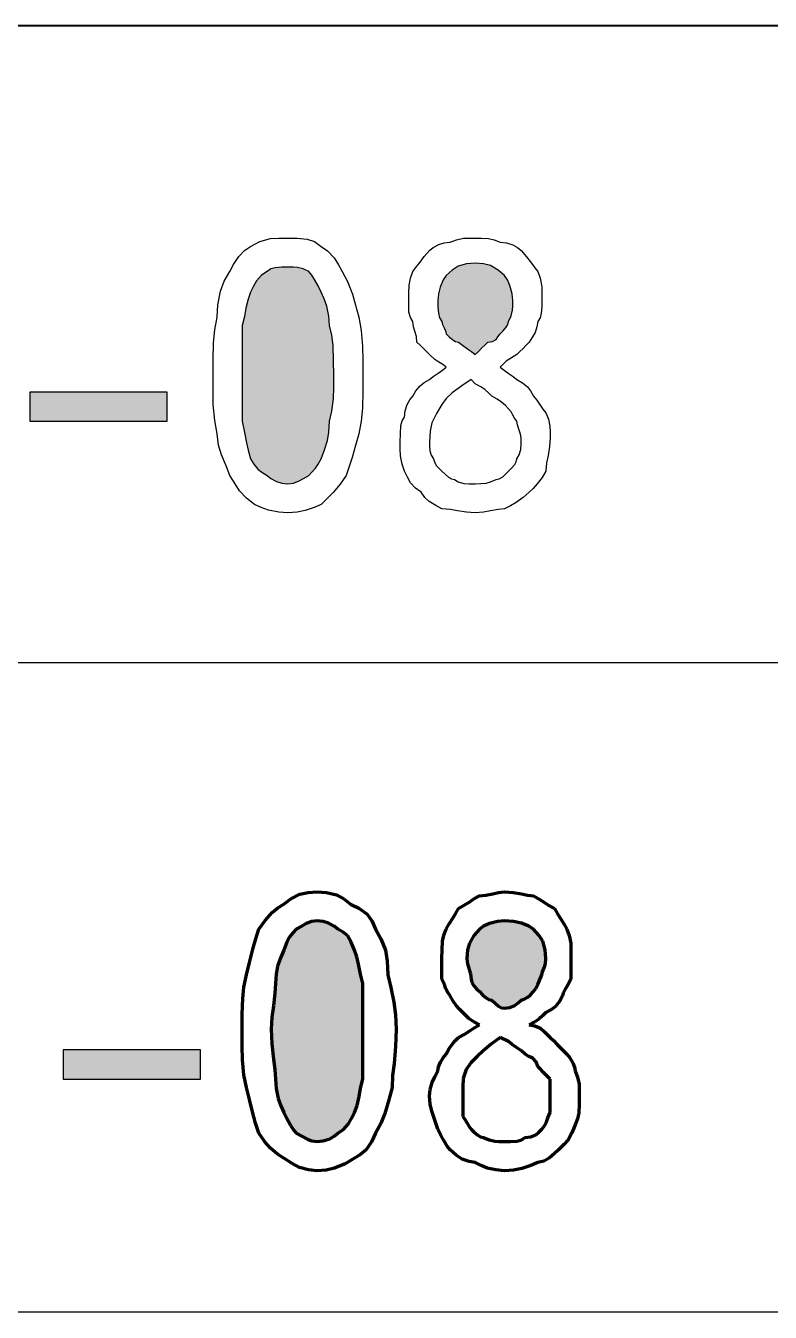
# Model space of a CAD drawing. Extents: x 457 to 4918, y -67 to 391.
# Drawn here: x 3596.9 to 3604.98, y -15.23 to -1.26 of the extents above; entities that cross this region are included whole.
import ezdxf

# ---------------------------------------------------------------- set-up
doc = ezdxf.new("R2010")
doc.units = 0
doc.header["$LTSCALE"] = 40
doc.header["$MEASUREMENT"] = 0
doc.layers.add('at_Entity', color=7, linetype='CONTINUOUS')
doc.layers.add('at_Solid', color=7, linetype='CONTINUOUS')

msp = doc.modelspace()

# ---------------------------------------------------------------- hatches: boundary and pattern name
at = {"layer": 'at_Solid'}
for points in [[(3599.249, -5.059), (3599.249, -5.194), (3599.249, -5.342), (3599.249, -5.452), (3599.249, -5.557), (3599.275, -5.677), (3599.297, -5.792), (3599.313, -5.872), (3599.339, -5.963), (3599.374, -6.024), (3599.417, -6.078), (3599.461, -6.111), (3599.52, -6.144), (3599.561, -6.177), (3599.621, -6.211), (3599.68, -6.228), (3599.746, -6.235), (3599.806, -6.227), (3599.866, -6.205), (3599.913, -6.177), (3599.972, -6.144), (3600.006, -6.11), (3600.044, -6.067), (3600.075, -6.022), (3600.107, -5.963), (3600.141, -5.868), (3600.174, -5.765), (3600.191, -5.674), (3600.198, -5.557), (3600.224, -5.447), (3600.241, -5.311), (3600.243, -5.191), (3600.243, -5.059), (3600.242, -4.898), (3600.237, -4.734), (3600.224, -4.622), (3600.198, -4.517), (3600.19, -4.416), (3600.169, -4.307), (3600.14, -4.228), (3600.107, -4.155), (3600.073, -4.088), (3600.035, -4.017), (3600.005, -3.969), (3599.972, -3.929), (3599.911, -3.903), (3599.851, -3.887), (3599.805, -3.884), (3599.746, -3.884), (3599.679, -3.885), (3599.607, -3.89), (3599.559, -3.903), (3599.52, -3.929), (3599.46, -3.971), (3599.405, -4.031), (3599.372, -4.09), (3599.339, -4.155), (3599.312, -4.231), (3599.29, -4.329), (3599.275, -4.419), (3599.249, -4.517), (3599.249, -4.627), (3599.249, -4.768), (3599.249, -4.902)], [(3601.78, -3.839), (3601.686, -3.847), (3601.593, -3.874), (3601.529, -3.916), (3601.463, -3.975), (3601.43, -4.023), (3601.397, -4.099), (3601.38, -4.174), (3601.373, -4.246), (3601.374, -4.313), (3601.379, -4.384), (3601.392, -4.432), (3601.418, -4.472), (3601.425, -4.506), (3601.442, -4.544), (3601.457, -4.575), (3601.463, -4.607), (3601.497, -4.641), (3601.535, -4.674), (3601.566, -4.691), (3601.599, -4.698), (3601.64, -4.732), (3601.695, -4.77), (3601.74, -4.801), (3601.78, -4.833), (3601.814, -4.8), (3601.852, -4.761), (3601.883, -4.731), (3601.915, -4.698), (3601.968, -4.69), (3602.007, -4.669), (3602.025, -4.64), (3602.051, -4.607), (3602.084, -4.574), (3602.117, -4.535), (3602.135, -4.505), (3602.141, -4.472), (3602.168, -4.411), (3602.184, -4.351), (3602.187, -4.305), (3602.187, -4.246), (3602.179, -4.172), (3602.157, -4.084), (3602.129, -4.021), (3602.096, -3.975), (3602.028, -3.915), (3601.946, -3.866), (3601.871, -3.846)], [(3596.943, -5.24), (3596.943, -5.557), (3598.435, -5.557), (3598.435, -5.24)], [(3599.565, -12.156), (3599.572, -12.317), (3599.588, -12.481), (3599.603, -12.593), (3599.61, -12.699), (3599.618, -12.8), (3599.639, -12.909), (3599.668, -12.988), (3599.701, -13.06), (3599.734, -13.127), (3599.773, -13.198), (3599.803, -13.247), (3599.836, -13.286), (3599.897, -13.319), (3599.957, -13.352), (3600.003, -13.37), (3600.062, -13.377), (3600.129, -13.369), (3600.201, -13.347), (3600.249, -13.319), (3600.288, -13.286), (3600.348, -13.244), (3600.403, -13.185), (3600.436, -13.126), (3600.469, -13.06), (3600.496, -12.985), (3600.518, -12.887), (3600.533, -12.797), (3600.559, -12.699), (3600.559, -12.588), (3600.559, -12.447), (3600.559, -12.313), (3600.559, -12.156), (3600.559, -12.021), (3600.559, -11.874), (3600.559, -11.764), (3600.559, -11.659), (3600.533, -11.558), (3600.511, -11.449), (3600.495, -11.37), (3600.469, -11.297), (3600.434, -11.211), (3600.391, -11.14), (3600.347, -11.104), (3600.288, -11.071), (3600.247, -11.038), (3600.187, -11.005), (3600.128, -10.988), (3600.062, -10.981), (3600.001, -10.989), (3599.942, -11.01), (3599.895, -11.039), (3599.836, -11.071), (3599.802, -11.107), (3599.764, -11.155), (3599.733, -11.212), (3599.701, -11.297), (3599.667, -11.373), (3599.634, -11.471), (3599.617, -11.561), (3599.61, -11.659), (3599.603, -11.768), (3599.587, -11.904), (3599.572, -12.025)], [(3602.096, -10.981), (3602.022, -10.989), (3601.934, -11.01), (3601.871, -11.039), (3601.825, -11.071), (3601.766, -11.14), (3601.716, -11.221), (3601.696, -11.296), (3601.689, -11.388), (3601.696, -11.448), (3601.713, -11.508), (3601.728, -11.555), (3601.735, -11.614), (3601.742, -11.648), (3601.764, -11.686), (3601.792, -11.717), (3601.825, -11.749), (3601.859, -11.782), (3601.897, -11.816), (3601.928, -11.833), (3601.961, -11.84), (3601.995, -11.873), (3602.033, -11.906), (3602.063, -11.923), (3602.096, -11.93), (3602.156, -11.922), (3602.211, -11.901), (3602.244, -11.872), (3602.277, -11.84), (3602.311, -11.832), (3602.349, -11.81), (3602.38, -11.782), (3602.413, -11.749), (3602.439, -11.715), (3602.461, -11.672), (3602.477, -11.627), (3602.503, -11.568), (3602.51, -11.534), (3602.527, -11.491), (3602.542, -11.447), (3602.548, -11.388), (3602.54, -11.294), (3602.513, -11.201), (3602.471, -11.137), (3602.413, -11.071), (3602.363, -11.038), (3602.282, -11.005), (3602.194, -10.988)], [(3597.305, -12.382), (3597.305, -12.699), (3598.797, -12.699), (3598.797, -12.382)]]:
    msp.add_hatch(color=0, dxfattribs=at).paths.add_polyline_path(points)

# ---------------------------------------------------------------- linework, layer by layer
at = {"layer": 'at_Entity', "color": 0, "lineweight": 40}
msp.add_line((3654.937, -1.263), (3474.899, -1.263), dxfattribs=at)
at = {"layer": 'at_Entity', "color": 0}
for p, q in [((3599.339, -3.658), (3599.441, -3.606)), ((3599.441, -3.606), (3599.555, -3.573)), ((3599.555, -3.573), (3599.647, -3.568)), ((3599.647, -3.568), (3599.746, -3.568)), ((3599.746, -3.568), (3599.847, -3.569)), ((3599.847, -3.569), (3599.956, -3.579)), ((3599.956, -3.579), (3600.035, -3.606)), ((3600.035, -3.606), (3600.107, -3.658)), ((3601.384, -3.637), (3601.443, -3.62)), ((3601.443, -3.62), (3601.509, -3.613)), ((3601.509, -3.613), (3601.576, -3.587)), ((3601.576, -3.587), (3601.653, -3.57)), ((3601.653, -3.57), (3601.714, -3.568)), ((3601.714, -3.568), (3601.78, -3.568)), ((3601.78, -3.568), (3601.848, -3.569)), ((3601.848, -3.569), (3601.924, -3.574)), ((3601.924, -3.574), (3601.985, -3.587)), ((3601.985, -3.587), (3602.051, -3.613)), ((3602.051, -3.613), (3602.118, -3.621)), ((3602.118, -3.621), (3602.189, -3.642)), ((3599.155, -3.855), (3599.214, -3.768)), ((3599.214, -3.768), (3599.273, -3.704)), ((3599.273, -3.704), (3599.339, -3.658)), ((3600.107, -3.658), (3600.174, -3.707)), ((3600.174, -3.707), (3600.246, -3.783)), ((3601.18, -3.828), (3601.224, -3.769)), ((3601.224, -3.769), (3601.283, -3.703)), ((3601.283, -3.703), (3601.324, -3.67)), ((3601.324, -3.67), (3601.384, -3.637)), ((3602.189, -3.642), (3602.238, -3.671)), ((3602.238, -3.671), (3602.277, -3.703)), ((3602.277, -3.703), (3602.337, -3.771)), ((3602.337, -3.771), (3602.392, -3.842)), ((3599.113, -3.929), (3599.155, -3.855)), ((3599.559, -3.903), (3599.52, -3.929)), ((3599.607, -3.89), (3599.559, -3.903)), ((3599.679, -3.885), (3599.607, -3.89)), ((3599.746, -3.884), (3599.679, -3.885)), ((3599.805, -3.884), (3599.746, -3.884)), ((3599.851, -3.887), (3599.805, -3.884)), ((3599.911, -3.903), (3599.851, -3.887)), ((3599.972, -3.929), (3599.911, -3.903)), ((3600.246, -3.783), (3600.294, -3.857)), ((3600.294, -3.857), (3600.333, -3.929)), ((3601.102, -3.929), (3601.136, -3.888)), ((3601.136, -3.888), (3601.18, -3.828)), ((3601.593, -3.874), (3601.529, -3.916)), ((3601.686, -3.847), (3601.593, -3.874)), ((3601.78, -3.839), (3601.686, -3.847)), ((3601.871, -3.846), (3601.78, -3.839)), ((3601.946, -3.866), (3601.871, -3.846)), ((3602.028, -3.915), (3601.946, -3.866)), ((3602.392, -3.842), (3602.425, -3.89)), ((3602.425, -3.89), (3602.458, -3.929)), ((3599.012, -4.144), (3599.054, -4.034)), ((3599.054, -4.034), (3599.113, -3.929)), ((3599.405, -4.031), (3599.372, -4.09)), ((3599.46, -3.971), (3599.405, -4.031)), ((3599.52, -3.929), (3599.46, -3.971)), ((3600.005, -3.969), (3599.972, -3.929)), ((3600.035, -4.017), (3600.005, -3.969)), ((3600.073, -4.088), (3600.035, -4.017)), ((3600.333, -3.929), (3600.393, -4.039)), ((3600.393, -4.039), (3600.448, -4.175)), ((3601.062, -4.078), (3601.076, -4.002)), ((3601.076, -4.002), (3601.102, -3.929)), ((3601.43, -4.023), (3601.397, -4.099)), ((3601.463, -3.975), (3601.43, -4.023)), ((3601.529, -3.916), (3601.463, -3.975)), ((3602.096, -3.975), (3602.028, -3.915)), ((3602.129, -4.021), (3602.096, -3.975)), ((3602.157, -4.084), (3602.129, -4.021)), ((3602.458, -3.929), (3602.484, -4.004)), ((3602.484, -4.004), (3602.501, -4.097)), ((3598.986, -4.292), (3599.012, -4.144)), ((3599.339, -4.155), (3599.312, -4.231)), ((3599.372, -4.09), (3599.339, -4.155)), ((3600.107, -4.155), (3600.073, -4.088)), ((3600.14, -4.228), (3600.107, -4.155)), ((3600.448, -4.175), (3600.481, -4.296)), ((3601.057, -4.171), (3601.062, -4.078)), ((3601.057, -4.246), (3601.057, -4.171)), ((3601.38, -4.174), (3601.373, -4.246)), ((3601.397, -4.099), (3601.38, -4.174)), ((3602.179, -4.172), (3602.157, -4.084)), ((3602.187, -4.246), (3602.179, -4.172)), ((3602.501, -4.097), (3602.503, -4.174)), ((3602.503, -4.174), (3602.503, -4.246)), ((3598.977, -4.427), (3598.986, -4.292)), ((3599.29, -4.329), (3599.275, -4.419)), ((3599.312, -4.231), (3599.29, -4.329)), ((3600.169, -4.307), (3600.14, -4.228)), ((3600.19, -4.416), (3600.169, -4.307)), ((3600.481, -4.296), (3600.514, -4.427)), ((3601.057, -4.311), (3601.057, -4.246)), ((3601.059, -4.371), (3601.057, -4.311)), ((3601.373, -4.246), (3601.374, -4.313)), ((3601.374, -4.313), (3601.379, -4.384)), ((3602.184, -4.351), (3602.187, -4.305)), ((3602.187, -4.305), (3602.187, -4.246)), ((3602.502, -4.313), (3602.497, -4.384)), ((3602.503, -4.246), (3602.502, -4.313)), ((3598.951, -4.564), (3598.977, -4.427)), ((3599.275, -4.419), (3599.249, -4.517)), ((3600.198, -4.517), (3600.19, -4.416)), ((3600.514, -4.427), (3600.54, -4.57)), ((3601.076, -4.43), (3601.059, -4.371)), ((3601.102, -4.472), (3601.076, -4.43)), ((3601.379, -4.384), (3601.392, -4.432)), ((3601.392, -4.432), (3601.418, -4.472)), ((3602.141, -4.472), (3602.168, -4.411)), ((3602.168, -4.411), (3602.184, -4.351)), ((3602.484, -4.432), (3602.458, -4.472)), ((3602.497, -4.384), (3602.484, -4.432)), ((3598.938, -4.705), (3598.951, -4.564)), ((3599.249, -4.517), (3599.249, -4.627)), ((3600.224, -4.622), (3600.198, -4.517)), ((3600.54, -4.57), (3600.557, -4.744)), ((3601.109, -4.531), (3601.102, -4.472)), ((3601.124, -4.577), (3601.109, -4.531)), ((3601.14, -4.637), (3601.124, -4.577)), ((3601.418, -4.472), (3601.425, -4.506)), ((3601.425, -4.506), (3601.442, -4.544)), ((3601.442, -4.544), (3601.457, -4.575)), ((3601.457, -4.575), (3601.463, -4.607)), ((3601.463, -4.607), (3601.497, -4.641)), ((3602.025, -4.64), (3602.051, -4.607)), ((3602.051, -4.607), (3602.084, -4.574)), ((3602.084, -4.574), (3602.117, -4.535)), ((3602.117, -4.535), (3602.135, -4.505)), ((3602.135, -4.505), (3602.141, -4.472)), ((3602.429, -4.592), (3602.4, -4.639)), ((3602.45, -4.533), (3602.429, -4.592)), ((3602.458, -4.472), (3602.45, -4.533)), ((3598.933, -4.891), (3598.938, -4.705)), ((3599.249, -4.627), (3599.249, -4.768)), ((3600.237, -4.734), (3600.224, -4.622)), ((3600.242, -4.898), (3600.237, -4.734)), ((3600.557, -4.744), (3600.559, -4.896)), ((3601.147, -4.698), (3601.14, -4.637)), ((3601.18, -4.731), (3601.147, -4.698)), ((3601.211, -4.761), (3601.18, -4.731)), ((3601.497, -4.641), (3601.535, -4.674)), ((3601.535, -4.674), (3601.566, -4.691)), ((3601.566, -4.691), (3601.599, -4.698)), ((3601.599, -4.698), (3601.64, -4.732)), ((3601.64, -4.732), (3601.695, -4.77)), ((3601.852, -4.761), (3601.883, -4.731)), ((3601.883, -4.731), (3601.915, -4.698)), ((3601.915, -4.698), (3601.968, -4.69)), ((3601.968, -4.69), (3602.007, -4.669)), ((3602.007, -4.669), (3602.025, -4.64)), ((3602.334, -4.732), (3602.295, -4.77)), ((3602.367, -4.698), (3602.334, -4.732)), ((3602.4, -4.639), (3602.367, -4.698)), ((3599.249, -4.768), (3599.249, -4.902)), ((3601.249, -4.8), (3601.211, -4.761)), ((3601.283, -4.833), (3601.249, -4.8)), ((3601.341, -4.886), (3601.283, -4.833)), ((3601.386, -4.915), (3601.341, -4.886)), ((3601.695, -4.77), (3601.74, -4.801)), ((3601.74, -4.801), (3601.78, -4.833)), ((3601.78, -4.833), (3601.814, -4.8)), ((3601.814, -4.8), (3601.852, -4.761)), ((3602.172, -4.867), (3602.117, -4.905)), ((3602.232, -4.833), (3602.172, -4.867)), ((3602.265, -4.801), (3602.232, -4.833)), ((3602.295, -4.77), (3602.265, -4.801)), ((3598.932, -5.059), (3598.933, -4.891)), ((3599.249, -4.902), (3599.249, -5.059)), ((3600.243, -5.059), (3600.242, -4.898)), ((3600.559, -4.896), (3600.559, -5.059)), ((3601.378, -5.033), (3601.424, -5.002)), ((3601.429, -4.942), (3601.386, -4.915)), ((3601.424, -5.002), (3601.463, -4.969)), ((3601.463, -4.969), (3601.429, -4.942)), ((3602.084, -4.936), (3602.051, -4.969)), ((3602.051, -4.969), (3602.092, -5.003)), ((3602.117, -4.905), (3602.084, -4.936)), ((3602.092, -5.003), (3602.147, -5.041)), ((3598.932, -5.223), (3598.932, -5.059)), ((3599.249, -5.059), (3599.249, -5.194)), ((3600.243, -5.191), (3600.243, -5.059)), ((3600.559, -5.059), (3600.559, -5.228)), ((3601.18, -5.171), (3601.224, -5.137)), ((3601.224, -5.137), (3601.283, -5.105)), ((3601.283, -5.105), (3601.324, -5.071)), ((3601.324, -5.071), (3601.378, -5.033)), ((3601.735, -5.105), (3601.634, -5.172)), ((3601.78, -5.15), (3601.735, -5.105)), ((3601.839, -5.183), (3601.78, -5.15)), ((3602.147, -5.041), (3602.192, -5.072)), ((3602.192, -5.072), (3602.232, -5.105)), ((3602.232, -5.105), (3602.292, -5.139)), ((3602.292, -5.139), (3602.347, -5.182)), ((3598.935, -5.375), (3598.932, -5.223)), ((3599.249, -5.194), (3599.249, -5.342)), ((3600.241, -5.311), (3600.243, -5.191)), ((3600.559, -5.228), (3600.554, -5.414)), ((3601.069, -5.325), (3601.102, -5.285)), ((3601.102, -5.285), (3601.136, -5.225)), ((3601.136, -5.225), (3601.18, -5.171)), ((3601.53, -5.249), (3601.464, -5.31)), ((3601.634, -5.172), (3601.53, -5.249)), ((3601.883, -5.213), (3601.839, -5.183)), ((3601.926, -5.252), (3601.883, -5.213)), ((3601.961, -5.285), (3601.926, -5.252)), ((3602.019, -5.318), (3601.961, -5.285)), ((3602.347, -5.182), (3602.38, -5.227)), ((3602.38, -5.227), (3602.413, -5.285)), ((3602.413, -5.285), (3602.447, -5.326)), ((3598.951, -5.549), (3598.935, -5.375)), ((3599.249, -5.342), (3599.249, -5.452)), ((3600.198, -5.557), (3600.224, -5.447)), ((3600.224, -5.447), (3600.241, -5.311)), ((3600.554, -5.414), (3600.54, -5.554)), ((3601.011, -5.511), (3601.019, -5.444)), ((3601.019, -5.444), (3601.041, -5.373)), ((3601.041, -5.373), (3601.069, -5.325)), ((3601.418, -5.376), (3601.359, -5.471)), ((3601.464, -5.31), (3601.418, -5.376)), ((3602.064, -5.349), (3602.019, -5.318)), ((3602.107, -5.387), (3602.064, -5.349)), ((3602.141, -5.421), (3602.107, -5.387)), ((3602.168, -5.454), (3602.141, -5.421)), ((3602.447, -5.326), (3602.485, -5.381)), ((3602.485, -5.381), (3602.515, -5.427)), ((3602.515, -5.427), (3602.548, -5.466)), ((3598.977, -5.692), (3598.951, -5.549)), ((3599.249, -5.452), (3599.249, -5.557)), ((3599.249, -5.557), (3599.275, -5.677)), ((3600.191, -5.674), (3600.198, -5.557)), ((3600.54, -5.554), (3600.514, -5.692)), ((3600.972, -5.602), (3600.985, -5.551)), ((3600.985, -5.551), (3601.011, -5.511)), ((3601.309, -5.574), (3601.289, -5.665)), ((3601.359, -5.471), (3601.309, -5.574)), ((3602.183, -5.485), (3602.168, -5.454)), ((3602.205, -5.523), (3602.183, -5.485)), ((3602.232, -5.557), (3602.205, -5.523)), ((3602.239, -5.596), (3602.232, -5.557)), ((3602.548, -5.466), (3602.574, -5.534)), ((3602.574, -5.534), (3602.591, -5.61)), ((3598.991, -5.817), (3598.977, -5.692)), ((3599.275, -5.677), (3599.297, -5.792)), ((3600.174, -5.765), (3600.191, -5.674)), ((3600.514, -5.692), (3600.48, -5.82)), ((3600.966, -5.783), (3600.967, -5.689)), ((3600.967, -5.689), (3600.972, -5.602)), ((3601.289, -5.665), (3601.283, -5.783)), ((3602.254, -5.642), (3602.239, -5.596)), ((3602.27, -5.697), (3602.254, -5.642)), ((3602.277, -5.737), (3602.27, -5.697)), ((3602.591, -5.61), (3602.593, -5.672)), ((3602.593, -5.672), (3602.593, -5.737)), ((3599.023, -5.922), (3598.991, -5.817)), ((3599.297, -5.792), (3599.313, -5.872)), ((3600.141, -5.868), (3600.174, -5.765)), ((3600.48, -5.82), (3600.442, -5.951)), ((3600.966, -5.855), (3600.966, -5.783)), ((3600.969, -5.932), (3600.966, -5.855)), ((3601.283, -5.783), (3601.283, -5.824)), ((3601.283, -5.824), (3601.288, -5.878)), ((3602.258, -5.922), (3602.275, -5.862)), ((3602.275, -5.862), (3602.277, -5.803)), ((3602.277, -5.803), (3602.277, -5.737)), ((3602.586, -5.832), (3602.57, -5.93)), ((3602.593, -5.737), (3602.586, -5.832)), ((3599.073, -6.042), (3599.023, -5.922)), ((3599.313, -5.872), (3599.339, -5.963)), ((3599.339, -5.963), (3599.374, -6.024)), ((3600.075, -6.022), (3600.107, -5.963)), ((3600.107, -5.963), (3600.141, -5.868)), ((3600.442, -5.951), (3600.411, -6.046)), ((3600.985, -6.024), (3600.969, -5.932)), ((3601.288, -5.878), (3601.302, -5.924)), ((3601.302, -5.924), (3601.328, -5.963)), ((3601.328, -5.963), (3601.336, -5.997)), ((3601.336, -5.997), (3601.357, -6.036)), ((3602.208, -6.027), (3602.225, -5.996)), ((3602.225, -5.996), (3602.232, -5.963)), ((3602.232, -5.963), (3602.258, -5.922)), ((3602.57, -5.93), (3602.555, -6.007)), ((3599.113, -6.144), (3599.073, -6.042)), ((3599.172, -6.236), (3599.113, -6.144)), ((3599.374, -6.024), (3599.417, -6.078)), ((3599.417, -6.078), (3599.461, -6.111)), ((3599.461, -6.111), (3599.52, -6.144)), ((3599.52, -6.144), (3599.561, -6.177)), ((3599.913, -6.177), (3599.972, -6.144)), ((3599.972, -6.144), (3600.006, -6.11)), ((3600.006, -6.11), (3600.044, -6.067)), ((3600.044, -6.067), (3600.075, -6.022)), ((3600.379, -6.144), (3600.311, -6.238)), ((3600.411, -6.046), (3600.379, -6.144)), ((3601.011, -6.099), (3600.985, -6.024)), ((3601.044, -6.165), (3601.011, -6.099)), ((3601.357, -6.036), (3601.385, -6.066)), ((3601.385, -6.066), (3601.418, -6.099)), ((3601.418, -6.099), (3601.452, -6.132)), ((3601.452, -6.132), (3601.49, -6.165)), ((3602.078, -6.16), (3602.109, -6.132)), ((3602.109, -6.132), (3602.141, -6.099)), ((3602.141, -6.099), (3602.175, -6.065)), ((3602.175, -6.065), (3602.208, -6.027)), ((3602.548, -6.099), (3602.507, -6.166)), ((3602.555, -6.007), (3602.548, -6.099)), ((3599.221, -6.311), (3599.172, -6.236)), ((3599.561, -6.177), (3599.621, -6.211)), ((3599.621, -6.211), (3599.68, -6.228)), ((3599.68, -6.228), (3599.746, -6.235)), ((3599.746, -6.235), (3599.806, -6.227)), ((3599.806, -6.227), (3599.866, -6.205)), ((3599.866, -6.205), (3599.913, -6.177)), ((3600.311, -6.238), (3600.235, -6.331)), ((3601.077, -6.224), (3601.044, -6.165)), ((3601.132, -6.283), (3601.077, -6.224)), ((3601.192, -6.325), (3601.132, -6.283)), ((3601.49, -6.165), (3601.521, -6.183)), ((3601.521, -6.183), (3601.554, -6.19)), ((3601.554, -6.19), (3601.595, -6.216)), ((3601.595, -6.216), (3601.655, -6.232)), ((3601.655, -6.232), (3601.714, -6.235)), ((3601.714, -6.235), (3601.78, -6.235)), ((3601.78, -6.235), (3601.841, -6.234)), ((3601.841, -6.234), (3601.9, -6.229)), ((3601.9, -6.229), (3601.947, -6.216)), ((3601.947, -6.216), (3602.006, -6.19)), ((3602.006, -6.19), (3602.04, -6.182)), ((3602.04, -6.182), (3602.078, -6.16)), ((3602.453, -6.237), (3602.407, -6.286)), ((3602.507, -6.166), (3602.453, -6.237)), ((3599.297, -6.392), (3599.221, -6.311)), ((3599.384, -6.461), (3599.297, -6.392)), ((3600.173, -6.395), (3600.107, -6.461)), ((3600.235, -6.331), (3600.173, -6.395)), ((3601.232, -6.384), (3601.192, -6.325)), ((3601.28, -6.428), (3601.232, -6.384)), ((3602.3, -6.385), (3602.223, -6.44)), ((3602.367, -6.325), (3602.3, -6.385)), ((3602.407, -6.286), (3602.367, -6.325)), ((3599.456, -6.493), (3599.384, -6.461)), ((3599.535, -6.522), (3599.456, -6.493)), ((3599.645, -6.543), (3599.535, -6.522)), ((3599.746, -6.551), (3599.645, -6.543)), ((3599.844, -6.544), (3599.746, -6.551)), ((3599.934, -6.527), (3599.844, -6.544)), ((3600.032, -6.494), (3599.934, -6.527)), ((3600.107, -6.461), (3600.032, -6.494)), ((3601.351, -6.471), (3601.28, -6.428)), ((3601.418, -6.506), (3601.351, -6.471)), ((3601.51, -6.513), (3601.418, -6.506)), ((3601.587, -6.528), (3601.51, -6.513)), ((3601.685, -6.544), (3601.587, -6.528)), ((3601.78, -6.551), (3601.685, -6.544)), ((3601.871, -6.544), (3601.78, -6.551)), ((3601.946, -6.529), (3601.871, -6.544)), ((3602.028, -6.513), (3601.946, -6.529)), ((3602.096, -6.506), (3602.028, -6.513)), ((3602.162, -6.473), (3602.096, -6.506)), ((3602.223, -6.44), (3602.162, -6.473))]:
    msp.add_line(p, q, dxfattribs=at)
at = {"layer": 'at_Entity', "color": 0, "lineweight": 80}
for p, q in [((3599.701, -10.8), (3599.776, -10.741)), ((3599.776, -10.741), (3599.874, -10.691)), ((3599.874, -10.691), (3599.964, -10.671)), ((3599.964, -10.671), (3600.062, -10.664)), ((3600.062, -10.664), (3600.163, -10.673)), ((3600.163, -10.673), (3600.273, -10.699)), ((3600.273, -10.699), (3600.351, -10.741)), ((3600.351, -10.741), (3600.424, -10.8)), ((3601.72, -10.773), (3601.766, -10.742)), ((3601.766, -10.742), (3601.825, -10.71)), ((3601.825, -10.71), (3601.893, -10.703)), ((3601.893, -10.703), (3601.969, -10.686)), ((3601.969, -10.686), (3602.031, -10.671)), ((3602.031, -10.671), (3602.096, -10.664)), ((3602.096, -10.664), (3602.19, -10.672)), ((3602.19, -10.672), (3602.283, -10.688)), ((3602.283, -10.688), (3602.347, -10.703)), ((3602.347, -10.703), (3602.413, -10.71)), ((3602.413, -10.71), (3602.473, -10.744)), ((3602.473, -10.744), (3602.533, -10.782)), ((3599.497, -10.978), (3599.573, -10.89)), ((3599.573, -10.89), (3599.635, -10.84)), ((3599.635, -10.84), (3599.701, -10.8)), ((3600.424, -10.8), (3600.517, -10.842)), ((3600.517, -10.842), (3600.605, -10.907)), ((3601.566, -10.904), (3601.599, -10.845)), ((3601.599, -10.845), (3601.66, -10.811)), ((3601.66, -10.811), (3601.72, -10.773)), ((3602.533, -10.782), (3602.58, -10.812)), ((3602.58, -10.812), (3602.639, -10.845)), ((3602.639, -10.845), (3602.673, -10.906)), ((3599.429, -11.071), (3599.497, -10.978)), ((3599.942, -11.01), (3599.895, -11.039)), ((3600.001, -10.989), (3599.942, -11.01)), ((3600.062, -10.981), (3600.001, -10.989)), ((3600.128, -10.988), (3600.062, -10.981)), ((3600.187, -11.005), (3600.128, -10.988)), ((3600.247, -11.038), (3600.187, -11.005)), ((3600.605, -10.907), (3600.655, -10.98)), ((3600.655, -10.98), (3600.695, -11.071)), ((3601.463, -11.071), (3601.497, -11.011)), ((3601.497, -11.011), (3601.535, -10.951)), ((3601.535, -10.951), (3601.566, -10.904)), ((3601.934, -11.01), (3601.871, -11.039)), ((3602.022, -10.989), (3601.934, -11.01)), ((3602.096, -10.981), (3602.022, -10.989)), ((3602.194, -10.988), (3602.096, -10.981)), ((3602.282, -11.005), (3602.194, -10.988)), ((3602.363, -11.038), (3602.282, -11.005)), ((3602.673, -10.906), (3602.711, -10.966)), ((3602.711, -10.966), (3602.741, -11.012)), ((3602.741, -11.012), (3602.774, -11.071)), ((3599.397, -11.176), (3599.429, -11.071)), ((3599.764, -11.155), (3599.733, -11.212)), ((3599.802, -11.107), (3599.764, -11.155)), ((3599.836, -11.071), (3599.802, -11.107)), ((3599.895, -11.039), (3599.836, -11.071)), ((3600.288, -11.071), (3600.247, -11.038)), ((3600.347, -11.104), (3600.288, -11.071)), ((3600.391, -11.14), (3600.347, -11.104)), ((3600.434, -11.211), (3600.391, -11.14)), ((3600.695, -11.071), (3600.754, -11.174)), ((3601.424, -11.201), (3601.437, -11.137)), ((3601.437, -11.137), (3601.463, -11.071)), ((3601.766, -11.14), (3601.716, -11.221)), ((3601.825, -11.071), (3601.766, -11.14)), ((3601.871, -11.039), (3601.825, -11.071)), ((3602.413, -11.071), (3602.363, -11.038)), ((3602.471, -11.137), (3602.413, -11.071)), ((3602.513, -11.201), (3602.471, -11.137)), ((3602.774, -11.071), (3602.8, -11.14)), ((3602.8, -11.14), (3602.817, -11.221)), ((3599.328, -11.434), (3599.366, -11.286)), ((3599.366, -11.286), (3599.397, -11.176)), ((3599.701, -11.297), (3599.667, -11.373)), ((3599.733, -11.212), (3599.701, -11.297)), ((3600.469, -11.297), (3600.434, -11.211)), ((3600.495, -11.37), (3600.469, -11.297)), ((3600.754, -11.174), (3600.804, -11.299)), ((3600.804, -11.299), (3600.824, -11.418)), ((3601.418, -11.388), (3601.419, -11.294)), ((3601.419, -11.294), (3601.424, -11.201)), ((3601.696, -11.296), (3601.689, -11.388)), ((3601.716, -11.221), (3601.696, -11.296)), ((3602.54, -11.294), (3602.513, -11.201)), ((3602.548, -11.388), (3602.54, -11.294)), ((3602.817, -11.221), (3602.819, -11.296)), ((3602.819, -11.296), (3602.819, -11.388)), ((3599.294, -11.568), (3599.328, -11.434)), ((3599.667, -11.373), (3599.634, -11.471)), ((3600.511, -11.449), (3600.495, -11.37)), ((3600.533, -11.558), (3600.511, -11.449)), ((3600.824, -11.418), (3600.831, -11.568)), ((3601.418, -11.453), (3601.418, -11.388)), ((3601.689, -11.388), (3601.696, -11.448)), ((3601.696, -11.448), (3601.713, -11.508)), ((3602.527, -11.491), (3602.542, -11.447)), ((3602.542, -11.447), (3602.548, -11.388)), ((3602.819, -11.388), (3602.819, -11.455)), ((3599.268, -11.7), (3599.294, -11.568)), ((3599.617, -11.561), (3599.61, -11.659)), ((3599.634, -11.471), (3599.617, -11.561)), ((3600.559, -11.659), (3600.533, -11.558)), ((3600.831, -11.568), (3600.864, -11.705)), ((3601.418, -11.512), (3601.418, -11.453)), ((3601.418, -11.572), (3601.418, -11.512)), ((3601.418, -11.614), (3601.418, -11.572)), ((3601.713, -11.508), (3601.728, -11.555)), ((3601.728, -11.555), (3601.735, -11.614)), ((3602.477, -11.627), (3602.503, -11.568)), ((3602.503, -11.568), (3602.51, -11.534)), ((3602.51, -11.534), (3602.527, -11.491)), ((3602.819, -11.455), (3602.819, -11.526)), ((3602.819, -11.526), (3602.819, -11.574)), ((3602.819, -11.574), (3602.819, -11.614)), ((3599.254, -11.825), (3599.268, -11.7)), ((3599.61, -11.659), (3599.603, -11.768)), ((3600.559, -11.764), (3600.559, -11.659)), ((3600.864, -11.705), (3600.897, -11.862)), ((3601.444, -11.673), (3601.418, -11.614)), ((3601.46, -11.717), (3601.444, -11.673)), ((3601.482, -11.76), (3601.46, -11.717)), ((3601.735, -11.614), (3601.742, -11.648)), ((3601.742, -11.648), (3601.764, -11.686)), ((3601.764, -11.686), (3601.792, -11.717)), ((3601.792, -11.717), (3601.825, -11.749)), ((3602.413, -11.749), (3602.439, -11.715)), ((3602.439, -11.715), (3602.461, -11.672)), ((3602.461, -11.672), (3602.477, -11.627)), ((3602.753, -11.729), (3602.736, -11.762)), ((3602.786, -11.674), (3602.753, -11.729)), ((3602.819, -11.614), (3602.786, -11.674)), ((3599.249, -11.994), (3599.254, -11.825)), ((3599.603, -11.768), (3599.587, -11.904)), ((3600.559, -11.874), (3600.559, -11.764)), ((3600.897, -11.862), (3600.914, -11.999)), ((3601.509, -11.795), (3601.482, -11.76)), ((3601.541, -11.853), (3601.509, -11.795)), ((3601.572, -11.898), (3601.541, -11.853)), ((3601.825, -11.749), (3601.859, -11.782)), ((3601.859, -11.782), (3601.897, -11.816)), ((3601.897, -11.816), (3601.928, -11.833)), ((3601.928, -11.833), (3601.961, -11.84)), ((3601.961, -11.84), (3601.995, -11.873)), ((3602.244, -11.872), (3602.277, -11.84)), ((3602.277, -11.84), (3602.311, -11.832)), ((3602.311, -11.832), (3602.349, -11.81)), ((3602.349, -11.81), (3602.38, -11.782)), ((3602.38, -11.782), (3602.413, -11.749)), ((3602.694, -11.855), (3602.651, -11.909)), ((3602.729, -11.795), (3602.694, -11.855)), ((3602.736, -11.762), (3602.729, -11.795)), ((3599.249, -12.156), (3599.249, -11.994)), ((3599.587, -11.904), (3599.572, -12.025)), ((3600.559, -12.021), (3600.559, -11.874)), ((3600.914, -11.999), (3600.921, -12.156)), ((3601.61, -11.941), (3601.572, -11.898)), ((3601.644, -11.975), (3601.61, -11.941)), ((3601.677, -12.008), (3601.644, -11.975)), ((3601.71, -12.039), (3601.677, -12.008)), ((3601.995, -11.873), (3602.033, -11.906)), ((3602.033, -11.906), (3602.063, -11.923)), ((3602.063, -11.923), (3602.096, -11.93)), ((3602.096, -11.93), (3602.156, -11.922)), ((3602.156, -11.922), (3602.211, -11.901)), ((3602.211, -11.901), (3602.244, -11.872)), ((3602.514, -12.009), (3602.47, -12.047)), ((3602.548, -11.975), (3602.514, -12.009)), ((3602.607, -11.942), (3602.548, -11.975)), ((3602.651, -11.909), (3602.607, -11.942)), ((3599.572, -12.025), (3599.565, -12.156)), ((3600.559, -12.156), (3600.559, -12.021)), ((3601.765, -12.077), (3601.71, -12.039)), ((3601.72, -12.174), (3601.766, -12.144)), ((3601.825, -12.111), (3601.765, -12.077)), ((3601.766, -12.144), (3601.825, -12.111)), ((3602.426, -12.078), (3602.367, -12.111)), ((3602.367, -12.111), (3602.428, -12.119)), ((3602.47, -12.047), (3602.426, -12.078)), ((3602.428, -12.119), (3602.488, -12.146)), ((3602.488, -12.146), (3602.535, -12.188)), ((3599.249, -12.339), (3599.249, -12.156)), ((3599.565, -12.156), (3599.572, -12.317)), ((3600.559, -12.313), (3600.559, -12.156)), ((3600.921, -12.156), (3600.914, -12.344)), ((3601.535, -12.312), (3601.566, -12.279)), ((3601.566, -12.279), (3601.599, -12.247)), ((3601.599, -12.247), (3601.66, -12.213)), ((3601.66, -12.213), (3601.72, -12.174)), ((3602.051, -12.247), (3601.957, -12.314)), ((3602.141, -12.292), (3602.051, -12.247)), ((3602.535, -12.188), (3602.593, -12.247)), ((3602.593, -12.247), (3602.628, -12.281)), ((3602.628, -12.281), (3602.671, -12.324)), ((3599.251, -12.489), (3599.249, -12.339)), ((3599.572, -12.317), (3599.588, -12.481)), ((3600.559, -12.447), (3600.559, -12.313)), ((3600.914, -12.344), (3600.898, -12.53)), ((3601.431, -12.467), (3601.463, -12.427)), ((3601.463, -12.427), (3601.497, -12.367)), ((3601.497, -12.367), (3601.535, -12.312)), ((3601.864, -12.391), (3601.8, -12.452)), ((3601.957, -12.314), (3601.864, -12.391)), ((3602.181, -12.324), (3602.141, -12.292)), ((3602.227, -12.355), (3602.181, -12.324)), ((3602.281, -12.393), (3602.227, -12.355)), ((3602.322, -12.427), (3602.281, -12.393)), ((3602.362, -12.453), (3602.322, -12.427)), ((3602.671, -12.324), (3602.715, -12.369)), ((3602.715, -12.369), (3602.774, -12.427)), ((3602.774, -12.427), (3602.807, -12.468)), ((3599.268, -12.652), (3599.251, -12.489)), ((3599.588, -12.481), (3599.603, -12.593)), ((3600.559, -12.588), (3600.559, -12.447)), ((3600.898, -12.53), (3600.882, -12.658)), ((3601.373, -12.608), (3601.381, -12.567)), ((3601.381, -12.567), (3601.402, -12.513)), ((3601.402, -12.513), (3601.431, -12.467)), ((3601.735, -12.518), (3601.682, -12.593)), ((3601.8, -12.452), (3601.735, -12.518)), ((3602.405, -12.472), (3602.362, -12.453)), ((3602.443, -12.51), (3602.405, -12.472)), ((3602.458, -12.563), (3602.443, -12.51)), ((3602.491, -12.596), (3602.458, -12.563)), ((3602.807, -12.468), (3602.841, -12.523)), ((3602.841, -12.523), (3602.858, -12.569)), ((3602.858, -12.569), (3602.865, -12.608)), ((3599.294, -12.789), (3599.268, -12.652)), ((3599.603, -12.593), (3599.61, -12.699)), ((3599.61, -12.699), (3599.618, -12.8)), ((3600.533, -12.797), (3600.559, -12.699)), ((3600.559, -12.699), (3600.559, -12.588)), ((3600.882, -12.658), (3600.876, -12.789)), ((3601.312, -12.735), (3601.34, -12.674)), ((3601.34, -12.674), (3601.373, -12.608)), ((3601.649, -12.691), (3601.644, -12.781)), ((3601.682, -12.593), (3601.649, -12.691)), ((3602.521, -12.626), (3602.491, -12.596)), ((3602.56, -12.665), (3602.521, -12.626)), ((3602.593, -12.699), (3602.56, -12.665)), ((3602.593, -12.738), (3602.593, -12.699)), ((3602.865, -12.608), (3602.891, -12.676)), ((3602.891, -12.676), (3602.907, -12.752)), ((3599.327, -12.92), (3599.294, -12.789)), ((3599.618, -12.8), (3599.639, -12.909)), ((3600.518, -12.887), (3600.533, -12.797)), ((3600.876, -12.789), (3600.841, -12.924)), ((3601.283, -12.879), (3601.29, -12.812)), ((3601.29, -12.812), (3601.312, -12.735)), ((3601.644, -12.781), (3601.644, -12.879)), ((3602.593, -12.784), (3602.593, -12.738)), ((3602.593, -12.838), (3602.593, -12.784)), ((3602.593, -12.879), (3602.593, -12.838)), ((3602.907, -12.752), (3602.91, -12.814)), ((3602.91, -12.814), (3602.91, -12.879)), ((3599.357, -13.041), (3599.327, -12.92)), ((3599.639, -12.909), (3599.668, -12.988)), ((3599.668, -12.988), (3599.701, -13.06)), ((3600.469, -13.06), (3600.496, -12.985)), ((3600.496, -12.985), (3600.518, -12.887)), ((3600.841, -12.924), (3600.798, -13.071)), ((3601.289, -12.971), (3601.283, -12.879)), ((3601.307, -13.048), (3601.289, -12.971)), ((3601.644, -12.879), (3601.644, -12.94)), ((3601.644, -12.94), (3601.644, -13)), ((3602.593, -12.938), (3602.593, -12.879)), ((3602.593, -12.982), (3602.593, -12.938)), ((3602.593, -13.026), (3602.593, -12.982)), ((3602.909, -12.973), (3602.904, -13.066)), ((3602.91, -12.879), (3602.909, -12.973)), ((3599.395, -13.177), (3599.357, -13.041)), ((3599.701, -13.06), (3599.734, -13.127)), ((3599.734, -13.127), (3599.773, -13.198)), ((3600.403, -13.185), (3600.436, -13.126)), ((3600.436, -13.126), (3600.469, -13.06)), ((3600.798, -13.071), (3600.754, -13.181)), ((3601.34, -13.146), (3601.307, -13.048)), ((3601.644, -13), (3601.644, -13.046)), ((3601.644, -13.046), (3601.644, -13.105)), ((3601.644, -13.105), (3601.671, -13.139)), ((3602.552, -13.163), (3602.567, -13.119)), ((3602.567, -13.119), (3602.593, -13.06)), ((3602.593, -13.06), (3602.593, -13.026)), ((3602.904, -13.066), (3602.891, -13.13)), ((3599.429, -13.286), (3599.395, -13.177)), ((3599.773, -13.198), (3599.803, -13.247)), ((3599.803, -13.247), (3599.836, -13.286)), ((3600.288, -13.286), (3600.348, -13.244)), ((3600.348, -13.244), (3600.403, -13.185)), ((3600.754, -13.181), (3600.695, -13.286)), ((3601.373, -13.241), (3601.34, -13.146)), ((3601.406, -13.306), (3601.373, -13.241)), ((3601.671, -13.139), (3601.693, -13.177)), ((3601.693, -13.177), (3601.709, -13.208)), ((3601.709, -13.208), (3601.735, -13.241)), ((3601.735, -13.241), (3601.769, -13.274)), ((3602.47, -13.274), (3602.503, -13.241)), ((3602.503, -13.241), (3602.53, -13.206)), ((3602.53, -13.206), (3602.552, -13.163)), ((3602.865, -13.196), (3602.83, -13.283)), ((3602.891, -13.13), (3602.865, -13.196)), ((3599.495, -13.378), (3599.429, -13.286)), ((3599.556, -13.45), (3599.495, -13.378)), ((3599.836, -13.286), (3599.897, -13.319)), ((3599.897, -13.319), (3599.957, -13.352)), ((3599.957, -13.352), (3600.003, -13.37)), ((3600.003, -13.37), (3600.062, -13.377)), ((3600.062, -13.377), (3600.129, -13.369)), ((3600.129, -13.369), (3600.201, -13.347)), ((3600.201, -13.347), (3600.249, -13.319)), ((3600.249, -13.319), (3600.288, -13.286)), ((3600.653, -13.379), (3600.594, -13.467)), ((3600.695, -13.286), (3600.653, -13.379)), ((3601.437, -13.366), (3601.406, -13.306)), ((3601.475, -13.425), (3601.437, -13.366)), ((3601.769, -13.274), (3601.807, -13.307)), ((3601.807, -13.307), (3601.837, -13.325)), ((3601.837, -13.325), (3601.87, -13.331)), ((3601.87, -13.331), (3601.931, -13.357)), ((3601.931, -13.357), (3601.991, -13.374)), ((3601.991, -13.374), (3602.037, -13.377)), ((3602.037, -13.377), (3602.096, -13.377)), ((3602.096, -13.377), (3602.163, -13.376)), ((3602.163, -13.376), (3602.235, -13.371)), ((3602.235, -13.371), (3602.283, -13.357)), ((3602.283, -13.357), (3602.322, -13.331)), ((3602.322, -13.331), (3602.382, -13.324)), ((3602.382, -13.324), (3602.437, -13.302)), ((3602.437, -13.302), (3602.47, -13.274)), ((3602.743, -13.408), (3602.684, -13.467)), ((3602.787, -13.359), (3602.743, -13.408)), ((3602.83, -13.283), (3602.787, -13.359)), ((3599.633, -13.515), (3599.556, -13.45)), ((3599.701, -13.557), (3599.633, -13.515)), ((3600.534, -13.518), (3600.469, -13.557)), ((3600.594, -13.467), (3600.534, -13.518)), ((3601.509, -13.467), (3601.475, -13.425)), ((3601.574, -13.526), (3601.509, -13.467)), ((3601.636, -13.568), (3601.574, -13.526)), ((3602.642, -13.507), (3602.583, -13.557)), ((3602.684, -13.467), (3602.642, -13.507)), ((3599.792, -13.616), (3599.701, -13.557)), ((3599.87, -13.658), (3599.792, -13.616)), ((3599.968, -13.684), (3599.87, -13.658)), ((3600.062, -13.693), (3599.968, -13.684)), ((3600.16, -13.686), (3600.062, -13.693)), ((3600.253, -13.666), (3600.16, -13.686)), ((3600.367, -13.617), (3600.253, -13.666)), ((3600.469, -13.557), (3600.367, -13.617)), ((3601.712, -13.594), (3601.636, -13.568)), ((3601.78, -13.603), (3601.712, -13.594)), ((3601.845, -13.635), (3601.78, -13.603)), ((3601.909, -13.664), (3601.845, -13.635)), ((3602.002, -13.685), (3601.909, -13.664)), ((3602.096, -13.693), (3602.002, -13.685)), ((3602.195, -13.686), (3602.096, -13.693)), ((3602.285, -13.669), (3602.195, -13.686)), ((3602.382, -13.636), (3602.285, -13.669)), ((3602.458, -13.603), (3602.382, -13.636)), ((3602.523, -13.589), (3602.458, -13.603)), ((3602.583, -13.557), (3602.523, -13.589))]:
    msp.add_line(p, q, dxfattribs=at)
at = {"layer": 'at_Entity', "color": 0}
for points in [[(3596.943, -5.24), (3596.943, -5.557), (3598.435, -5.557), (3598.435, -5.24), (3596.943, -5.24), (3596.943, -5.24)], [(3654.937, -8.178), (3474.899, -8.178)], [(3597.305, -12.382), (3597.305, -12.699), (3598.797, -12.699), (3598.797, -12.382), (3597.305, -12.382), (3597.305, -12.382), (3597.305, -12.382)], [(3654.937, -15.23), (3474.899, -15.23)]]:
    msp.add_lwpolyline(points, dxfattribs=at)

doc.saveas('drawing.dxf')
